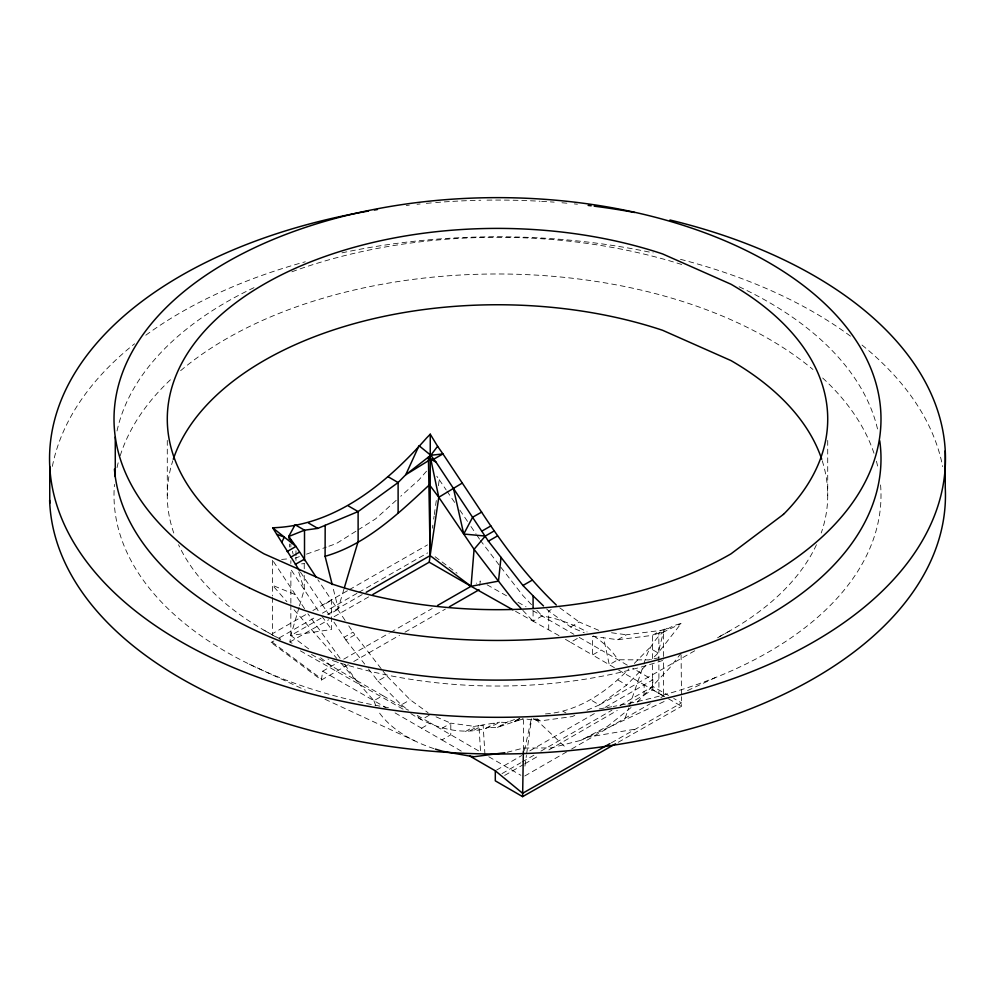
<?xml version="1.0" encoding="UTF-8"?>
<svg xmlns="http://www.w3.org/2000/svg" width="995" height="995" viewBox="0 0 995 995"><rect width="100%" height="100%" fill="white"/><g stroke="black" fill="none" stroke-linecap="round" stroke-linejoin="round"><path stroke-width="0.75" stroke-dasharray="4.97 3.73" d="M290.851 604.786L290.826 635.519L289.918 641.999L293.96 644.325M290.863 603.244L290.888 569.438L320.179 613.803M295.975 560.396L295.975 557.287M295.975 555.745L295.988 549.538M299.072 607.336L290.826 635.519L331.559 629.499L331.571 600.234L317.902 579.762M559.016 635.618L533.071 621.166L533.084 610.743M548.718 629.648L548.73 611.017L546.641 608.99M627.969 704.286L644.051 695.007L644.175 684.821L652.819 679.809L632.658 668.242M644.051 695.007L652.807 689.846L652.819 679.809M618.243 742.27L681.55 706.288L681.488 696.711M272.642 560.284L272.555 595.955M523.457 750.379L523.532 719.609M272.555 597.46L272.406 633.715L307.492 613.629M290.839 563.456L290.876 560.608M524.925 766.1L526.417 755.416M526.629 753.887L531.541 718.8M348.362 664.585L321.41 680.008L271.162 642.509L271.312 641.464L321.559 678.951M321.41 680.008L322.666 671.202L338.362 662.247M432.39 528.196L432.825 525.161M433.671 519.104L434.106 516.069M434.317 514.552L435.387 506.977M435.599 505.46L436.457 499.403M438.385 485.771L439.243 479.702L436.793 476.207M479.702 585.383L480.324 580.993L476.344 583.257M524.427 750.466L531.318 718.763M299.507 605.843L304.271 589.525L304.246 574.401M343.959 589.065L338.2 608.355L332.952 587.535M625.134 718.191L628.691 707.955M629.201 706.487L643.417 665.506M643.927 664.051C648.417 645.618 661.687 627.323 681.077 623.579L658.13 652.969L651.613 659.61M681.077 653.217L669.784 667.744L636.8 702.669M426.519 471.182L419.032 479.789L400.761 496.244M545.459 713.925C578.058 711.723 606.788 691.886 628.877 668.963M634.312 663.429L649.511 647.944L658.13 652.969L663.429 632.111L681.077 623.579M587.038 710.206L599.326 704.957L626.614 685.095L646.178 665.145M396.184 500.348L375.637 518.855L357.267 530.41M631.054 707.544L607.646 726.263L580.757 740.379L551.106 747.917L523.432 748.053L506.368 752.494M355.949 531.231L336.273 543.606L327.753 546.616M410.835 713.577C436.345 730.255 472.289 738.713 499.602 722.171L506.629 722.507L516.554 718.776M429.206 715.218L421.619 719.696L415.636 715.343M421.606 728.228L430.462 723.004L480.585 752.021L478.918 725.654L499.602 722.171M441.942 728.365L450.797 723.141L474.366 726.362L478.918 725.654L469.988 730.803M395.114 712.93L441.917 739.919L450.785 734.783L450.797 723.141L434.529 716.201M551.18 609.599L548.73 611.017L570.62 626.974L584.301 632.808M570.62 626.974L579.227 622.012L599.749 630.768M565.458 639.337L570.608 642.322L577.983 638.081M627.285 665.157L601.117 650.009L592.522 654.971L570.608 642.322M465.424 731.536L474.366 726.362M652.384 658.59L652.384 635.37L658.839 633.106L667.67 628.019L660.966 630.407L652.384 635.37L617.808 639.723L592.522 636.315L592.522 654.971L617.323 669.361M496.58 770.068L521.691 755.553M529.775 750.889L595.719 712.806M605.147 707.37L644.175 684.821L663.516 696.09L663.466 658.006M502.002 773.6L520.758 762.779M522.101 762.008L534.166 755.043M540.87 751.175L611.888 710.206M619.922 705.567L652.819 686.475L668.491 695.443M504.676 775.416L523.445 764.595M524.788 763.824L539.526 755.317M548.904 749.907L617.248 710.467M300.453 572.075L322.691 605.346L331.571 600.234L345.377 620.818M337.765 609.475L328.885 614.587L322.691 605.346M333.959 622.149L344.121 637.273L353.001 632.161L382.043 669.846M344.121 637.273L345.874 640.009L354.755 634.897M368.461 668.938L377.864 680.99L386.744 675.879L410.189 699.783L428.086 712.743M515.547 611.316L533.071 621.166L542.175 615.93L552.213 617.895A127.833 73.804 0 0 1 587.087 631.949M377.864 680.99L401.296 704.895L410.189 699.783M617.808 639.723L626.402 634.773L660.966 630.407M474.167 730.131L483.11 724.994L484.963 754.546M490.734 727.482L497.5 727.494L508.221 721.599M658.939 657.77L648.603 659.896L617.883 659.76L609.276 664.722L603.604 637.807M499.204 726.785L513.084 722.096L520.808 717.644M519.676 718.763L513.084 722.096M524.763 776L568.953 750.553M571.627 749.011L650.282 703.714M660.867 697.619L663.516 696.09M312.89 610.544L347.964 590.458M349.307 589.687L427.551 544.887M271.162 642.509L273.861 640.967M279.259 637.882L315.689 617.024M322.43 613.156L357.503 593.082M358.859 592.311L427.651 552.909M321.087 618.169L290.826 635.519L310.627 650.332M327.666 614.388L362.18 594.6M289.918 641.999L328.76 619.748M334.121 616.676L368.946 596.726M343.723 659.175L389.294 633.094M390.625 632.322L432.178 608.542M353.76 661.501L399.567 635.283M404.965 632.198L445.387 609.064M322.666 671.202L373.909 700.679L382.814 695.617L407.962 710.069M485.871 728.303L494.851 723.191M694.721 650.792L599.326 704.957L590.719 699.833M717.557 637.82L730.989 630.196M611.316 742.855L681.55 702.918L673.714 698.44M497.5 727.494L506.629 722.507M580.757 740.379L666.439 700.43M687.508 690.605L715.604 677.508M574.762 715.442L572.025 716.611L540.521 720.877L523.432 718.738L514.527 721.723L522.537 719.012M295.129 558.158L299.383 556.653M306.472 554.153L326.335 547.113M586.403 737.407L635.506 729.099M301.584 563.866L304.52 563.58M281.635 559.439L289.135 558.73M611.527 632.758L626.402 634.773M533.444 719.062L540.521 720.877L536.852 718.676M533.494 718.838L540.521 720.877M304.569 608.704L295.366 594.649L272.605 585.383L286.883 601.627M249.26 664.15L305.353 690.157M324.992 699.249L414.753 740.852M487.053 584.786L507.214 596.179M517.972 602.261L526.044 606.813M532.76 610.607L573.916 634.3M264.011 630.196L280.167 639.375M300.378 650.854L405.45 710.517M652.807 689.846L667.185 698.067M668.491 698.813L681.55 706.288M417.228 715.393L430.462 723.004M579.214 637.372L601.117 650.009M618.666 670.132L644.175 684.821M311.46 654.424L382.814 695.617M340.924 663.105L373.909 700.679L385.836 707.569M488.806 756.76L520.858 775.292M441.917 739.919L464.118 752.755M618.019 680.02L626.614 685.095M563.456 711.487L565.906 712.955M559.762 607.821L579.227 622.012M401.296 704.895L408.472 710.119M320.527 657.745L331.658 666.078M435.113 556.727L457.091 573.257M535.335 718.912L566.715 748.439M531.529 604.699L522.723 595.396L500.012 566.143M536.852 610.308L542.175 615.93M522.835 610.358L533.071 621.166M294.022 609.736L336.845 658.466M382.988 671.053L386.744 675.879M345.874 640.009L364.692 664.113M499.067 564.924L480.411 540.422M340.091 658.304L307.915 613.815M344.606 664.449L357.242 681.662M321.895 616.278L331.559 629.499M439.243 479.702L446.096 489.826M446.954 491.095L455.536 503.744M459.827 510.062L467.538 521.442M470.971 526.504L476.12 534.091M476.978 535.36L479.553 539.153M348.76 625.867L353.001 632.161M273.488 561.553L295.366 594.649M373.909 700.679L376.583 707.967M298.749 572.175L304.271 589.525M292.381 551.205L293.115 554.14M289.371 544.041L289.644 547.051M681.09 654.772L681.475 695.157M663.466 656.489L663.429 632.111L658.839 633.106L658.939 693.515M304.234 563.817L304.246 572.884M290.863 544.054L290.863 547.063M827.716 440.424L827.716 495.386M652.384 664.784L652.384 689.56M167.284 440.424L167.284 495.386M880.575 484.951A383.498 221.412 0 0 1 613.243 706.475M611.751 706.748A383.498 221.412 0 0 1 605.756 707.793M604.251 708.054A383.498 221.412 0 0 1 598.194 709.037M388.436 707.656A383.498 221.412 0 0 1 114.475 484.428M117.024 467.65A383.498 221.412 0 0 1 118.492 461.618M120.233 455.648A383.498 221.412 0 0 1 172.409 377.938M180.63 370.675A383.498 221.412 0 0 1 812.94 369.468M822.691 378.025A383.498 221.412 0 0 1 874.195 453.869M876.408 461.22A383.498 221.412 0 0 1 878.175 468.583M433.919 748.626A127.833 73.804 0 0 1 377.876 710.629M593.505 635.867A127.833 73.804 0 0 1 617.883 659.76M822.218 460.747A330.216 190.642 0 0 1 821.223 533.009M816.46 544.738A330.216 190.642 0 0 1 716.947 637.845M662.608 660.493A330.216 190.642 0 0 1 327.877 658.964M280.702 639.188A330.216 190.642 0 0 1 178.54 544.738M173.777 533.009A330.216 190.642 0 0 1 172.782 460.747M52.374 466.356A447.961 258.625 0 0 1 134.599 343.772M145.817 335.203A447.961 258.625 0 0 1 305.291 261.784M341.969 252.854A447.961 258.625 0 0 1 653.205 252.892M680.468 259.322A447.961 258.625 0 0 1 852.516 337.666M862.018 345.066A447.961 258.625 0 0 1 942.675 466.593M406.246 205.492A447.961 258.625 0 0 1 409.331 205.132M417.042 204.286A447.961 258.625 0 0 1 420.139 203.963M426.345 203.353A447.961 258.625 0 0 1 434.118 202.681M435.673 202.545A447.961 258.625 0 0 1 451.257 201.45M452.812 201.363A447.961 258.625 0 0 1 480.796 200.256M486.99 200.144A447.961 258.625 0 0 1 540.098 201.251M541.666 201.338A447.961 258.625 0 0 1 554.165 202.147M561.951 202.769A447.961 258.625 0 0 1 568.157 203.316M574.326 203.913A447.961 258.625 0 0 1 577.411 204.224M117.024 430.959A383.498 221.412 0 0 1 255.69 286.858M291.858 271.809A383.498 221.412 0 0 1 684.61 265.429M739.136 286.771A383.498 221.412 0 0 1 878.175 431.892"/><path stroke-width="1.49" d="M435.387 749.098A127.833 73.804 0 0 0 442.787 751.3L469.926 756.125L495.311 770.802L495.299 780.839L522.611 796.634L615.557 743.8M522.611 796.634L523.37 751.076M533.084 607.758L533.096 595.843L522.947 585.483L488.396 541.18L436.034 462.14L430.773 455.275L419.019 445.698L405.749 474.752L398.112 482.538L358.113 511.579L317.815 528.395L304.507 530.186L288.699 536.516L289.433 539.452M332.206 584.562L325.091 556.304L325.178 525.26M299.594 570.794L272.655 527.773C335.352 525.82 386.831 482.998 426.544 438.024L430.263 434.218L430.138 555.633L429.218 562.187L372.963 594.413M501.02 557.362L498.483 581.13L513.619 600.632L520.795 608.194M512.848 609.798L471.045 586.291L430.138 555.633L428.41 457.115L430.798 459.267L438.783 497.276L430.138 555.633L366.185 592.311M344.394 587.572L358.125 541.566L358.113 511.579L348.412 505.97M281.622 542.486L284.321 537.101L276.598 534.265M437.539 605.47L471.045 586.291L498.483 581.13L474.08 549.302L463.732 534.029L472.687 517.189L481.605 512.139C503.408 545.397 527.449 577.473 556.28 604.972M292.455 542.959L288.699 536.516L295.117 524.763L304.507 530.186L304.52 560.546M481.605 512.139L442.962 453.944L433.77 459.168L430.798 459.267L405.749 474.752L430.773 455.275L437.601 446.307L430.263 434.218M494.192 530.932L485.286 536.056L474.08 549.302L471.045 586.291L429.218 562.187M485.286 536.056L463.732 534.029L438.783 497.276L430.138 485.747L428.77 485.436C398.124 513.818 366.197 544.526 325.091 556.304M438.783 497.276L462.289 483.048M287.107 551.566L295.988 546.429L316.186 577.199M290.577 557.312L299.458 552.163M481.978 531.056L490.871 525.932M488.396 541.18L497.5 535.932M295.316 564.389L304.234 559.277M522.947 585.483L532.051 580.247M449.429 606.751L479.08 589.786M609.972 743.613L522.611 793.276L495.311 770.802M504.826 752.705L474.068 756.735L469.926 756.125M430.773 455.275L442.962 453.944L437.601 446.307M430.798 459.267L436.034 462.14M388.373 476.903L398.112 482.538L398.124 512.997M308.438 522.972L317.815 528.395M272.655 527.773L295.988 546.429L288.699 536.516M533.096 595.843L543.519 605.955M453.372 488.085L463.732 534.029M945.25 450.847L945.25 487.538A447.961 258.625 0 0 1 508.47 753.936A447.961 258.625 0 0 1 49.626 500.199M115.271 437.029L115.271 476.692M49.75 466.555L49.75 503.246M173.279 459.255A330.216 190.642 0 0 1 662.608 330.29L730.989 360.588A330.216 190.642 0 0 1 821.721 459.255M669.971 220.007A447.961 258.625 0 0 1 843.076 623.256A447.961 258.625 0 0 1 124.437 601.863A447.961 258.625 0 0 1 368.473 211.04M374.418 210.032A447.961 258.625 0 0 1 377.403 209.547M588.132 205.418A447.961 258.625 0 0 1 591.167 205.791M594.202 206.176A447.961 258.625 0 0 1 634.648 212.495M879.729 440.71A383.498 221.412 0 0 1 522.126 679.66A383.498 221.412 0 0 1 114.425 469.142M783.475 514.365L730.989 553.842A330.216 190.642 0 0 1 332.392 584.14L264.011 553.842A330.216 190.642 0 0 1 235.529 302.977A330.216 190.642 0 0 1 662.608 253.936L730.989 284.234A330.216 190.642 0 0 1 783.475 514.365M249.26 587.809A383.498 221.412 0 0 0 874.767 458.782A383.498 221.412 0 0 0 368.473 210.542A383.498 221.412 0 0 0 249.26 587.809"/></g></svg>
